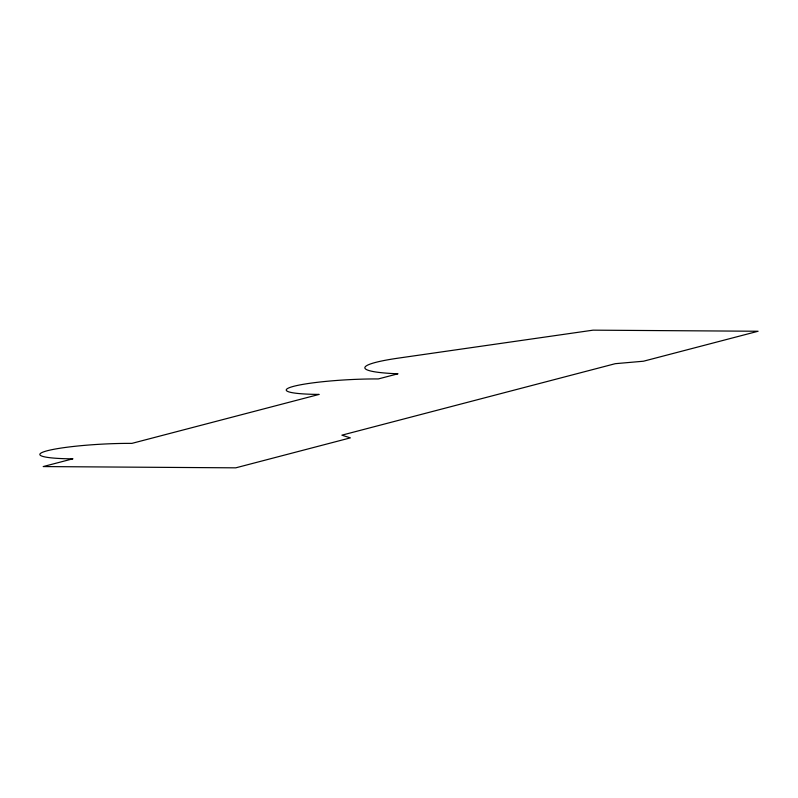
<?xml version="1.0" encoding="UTF-8"?>
<svg xmlns="http://www.w3.org/2000/svg" width="798" height="798" viewBox="0 0 798 798"><rect width="100%" height="100%" fill="white"/><g stroke="black" fill="none" stroke-linecap="round" stroke-linejoin="round"><path stroke-width="1.2" d="M72.758 458.84L43.192 466.571L235.759 467.837L350.362 437.873L341.883 435.169L615.298 363.679L643.487 361.215L758.1 331.25L593.054 330.163L398.372 358.122A90.254 10.065 -3.1 0 0 397.993 373.793L378.282 378.94A62.553 6.973 -3.1 0 0 293.704 386.312A62.553 6.973 -3.1 0 0 319.15 394.411L131.899 443.379A62.553 6.973 -3.1 0 0 47.311 450.74A62.553 6.973 -3.1 0 0 72.758 458.84"/></g></svg>
